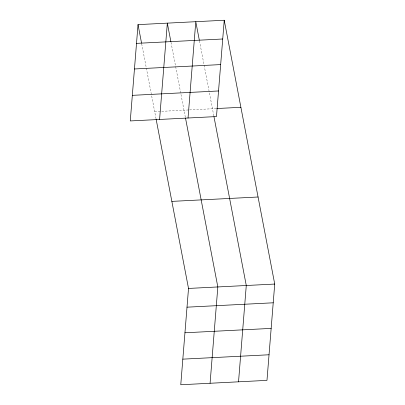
<?xml version="1.0" encoding="UTF-8"?>
<svg xmlns="http://www.w3.org/2000/svg" width="405" height="405" viewBox="0 0 405 405"><rect width="100%" height="100%" fill="white"/><g stroke="black" fill="none" stroke-linecap="round" stroke-linejoin="round"><path stroke-width="0.3" stroke-dasharray="2.02 1.52" d="M154.685 111.684L188.943 109.947M189.565 109.912L216.159 108.565M199.447 40.834L213.85 116.073M170.996 42.282L185.399 117.521M141.684 43.77L155.971 118.397"/><path stroke-width="0.61" d="M138.024 24.629L130.273 120.943L216.483 116.564L224.233 20.25L138.024 24.629L141.568 43.153M159.585 119.455L167.336 23.141L170.88 41.664M188.036 118.007L195.782 21.693L199.331 40.216M156.087 119.009L188.517 288.436L180.767 384.75L266.976 380.371L274.727 284.057L224.233 20.25M210.079 383.262L217.829 286.948L185.515 118.128M238.53 381.814L246.275 285.5L213.967 116.686M136.515 43.37L222.725 38.991M134.455 68.972L220.664 64.592M132.334 95.342L218.543 90.963M216.776 108.53L240.894 107.305M171.852 201.381L258.061 197.002M188.517 288.436L274.727 284.057M187.009 307.177L273.218 302.798M184.948 332.778L271.158 328.399M182.827 359.149L269.036 354.77"/></g></svg>
